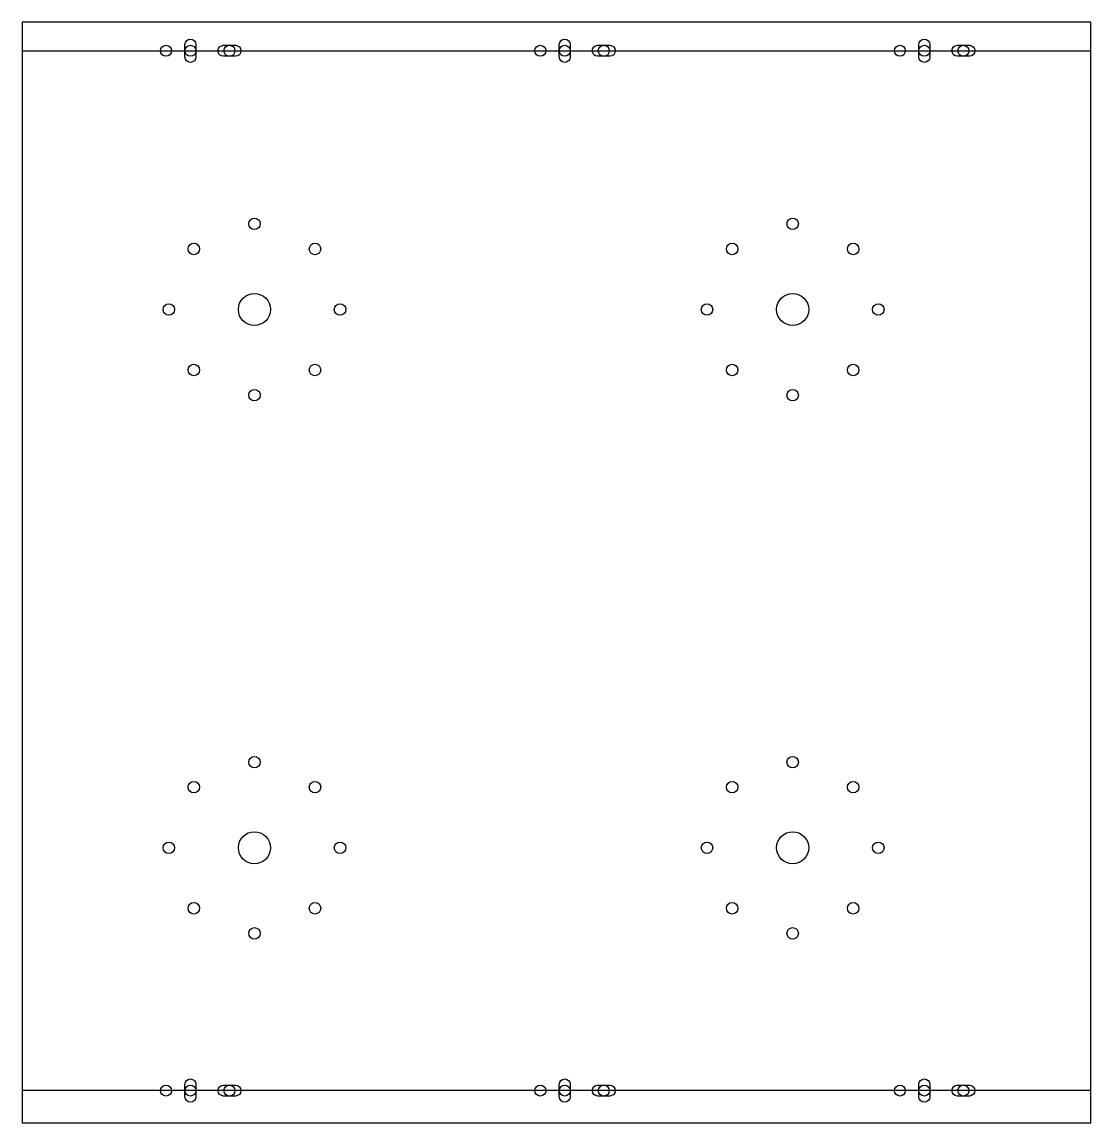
# Model space of a CAD drawing. Header units: millimetres. Extents: x -484 to -47, y -530 to -80.
import ezdxf

# ---------------------------------------------------------------- set-up
doc = ezdxf.new("R2010")
doc.units = ezdxf.units.MM
doc.layers.get('0').update_dxf_attribs({"linetype": 'CONTINUOUS'})

msp = doc.modelspace()

# ---------------------------------------------------------------- linework, layer by layer
for p, q in [((-484.28, -92.17), (-47.34, -92.17)), ((-47.34, -517.17), (-484.28, -517.17))]:
    msp.add_line(p, q)
msp.add_lwpolyline([(-47.34, -80.42), (-484.28, -80.42), (-484.28, -530.42), (-47.34, -530.42)], close=True)
for points in [[(-413.18, -89.67), (-413.18, -94.67, -1), (-417.68, -94.67), (-417.68, -89.67, -1)], [(-397.03, -94.42), (-401.93, -94.42, -1), (-401.93, -89.92), (-397.03, -89.92, -1)], [(-260.18, -89.67), (-260.18, -94.67, -1), (-264.68, -94.67), (-264.68, -89.67, -1)], [(-244.03, -94.42), (-248.93, -94.42, -1), (-248.93, -89.92), (-244.03, -89.92, -1)], [(-113.18, -89.67), (-113.18, -94.67, -1), (-117.68, -94.67), (-117.68, -89.67, -1)], [(-97.03, -94.42), (-101.93, -94.42, -1), (-101.93, -89.92), (-97.03, -89.92, -1)], [(-413.18, -514.67), (-413.18, -519.67, -1), (-417.68, -519.67), (-417.68, -514.67, -1)], [(-260.18, -514.67), (-260.18, -519.67, -1), (-264.68, -519.67), (-264.68, -514.67, -1)], [(-113.18, -514.67), (-113.18, -519.67, -1), (-117.68, -519.67), (-117.68, -514.67, -1)], [(-397.03, -519.42), (-401.93, -519.42, -1), (-401.93, -514.92), (-397.03, -514.92, -1)], [(-244.03, -519.42), (-248.93, -519.42, -1), (-248.93, -514.92), (-244.03, -514.92, -1)], [(-97.03, -519.42), (-101.93, -519.42, -1), (-101.93, -514.92), (-97.03, -514.92, -1)]]:
    msp.add_lwpolyline(points, format="xyb", close=True)
for centre, radius in [((-425.43, -92.17), 2.25), ((-415.43, -92.17), 2.25), ((-399.48, -92.17), 2.25), ((-272.43, -92.17), 2.25), ((-262.43, -92.17), 2.25), ((-246.48, -92.17), 2.25), ((-125.43, -92.17), 2.25), ((-115.43, -92.17), 2.25), ((-99.48, -92.17), 2.25), ((-389.28, -162.92), 2.35), ((-169.28, -162.92), 2.35), ((-414.03, -173.17), 2.35), ((-364.53, -173.17), 2.35), ((-194.03, -173.17), 2.35), ((-144.53, -173.17), 2.35), ((-389.28, -197.92), 6.55), ((-169.28, -197.92), 6.55), ((-424.28, -197.92), 2.35), ((-354.28, -197.92), 2.35), ((-204.28, -197.92), 2.35), ((-134.28, -197.92), 2.35), ((-414.03, -222.66), 2.35), ((-364.53, -222.66), 2.35), ((-194.03, -222.66), 2.35), ((-144.53, -222.66), 2.35), ((-389.28, -232.92), 2.35), ((-169.28, -232.92), 2.35), ((-389.28, -382.92), 2.35), ((-169.28, -382.92), 2.35), ((-414.03, -393.17), 2.35), ((-364.53, -393.17), 2.35), ((-194.03, -393.17), 2.35), ((-144.53, -393.17), 2.35), ((-389.28, -417.92), 6.55), ((-169.28, -417.92), 6.55), ((-424.28, -417.92), 2.35), ((-354.28, -417.92), 2.35), ((-204.28, -417.92), 2.35), ((-134.28, -417.92), 2.35), ((-414.03, -442.66), 2.35), ((-364.53, -442.66), 2.35), ((-194.03, -442.66), 2.35), ((-144.53, -442.66), 2.35), ((-389.28, -452.92), 2.35), ((-169.28, -452.92), 2.35), ((-425.43, -517.17), 2.25), ((-415.43, -517.17), 2.25), ((-399.48, -517.17), 2.25), ((-272.43, -517.17), 2.25), ((-262.43, -517.17), 2.25), ((-246.48, -517.17), 2.25), ((-125.43, -517.17), 2.25), ((-115.43, -517.17), 2.25), ((-99.48, -517.17), 2.25)]:
    msp.add_circle(centre, radius)

doc.saveas('drawing.dxf')
